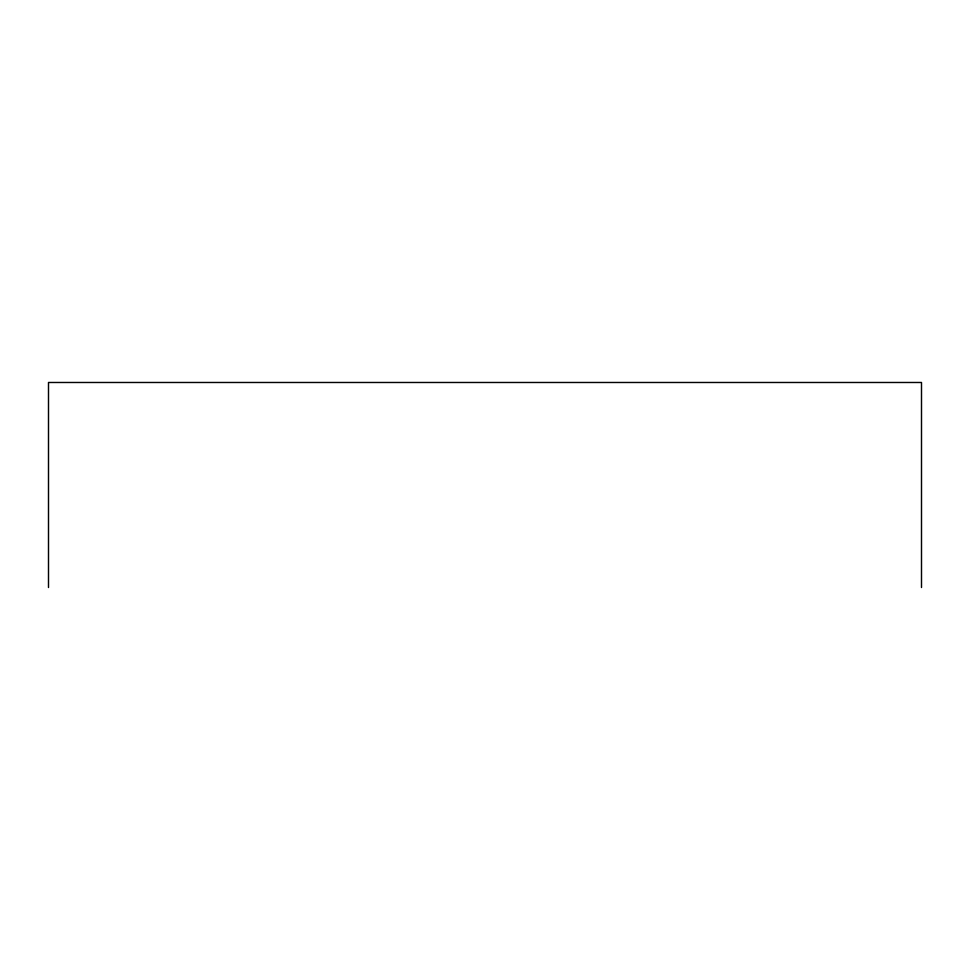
<?xml version="1.0" encoding="UTF-8"?>
<svg xmlns="http://www.w3.org/2000/svg" width="970" height="970" viewBox="0 0 970 970"><rect width="100%" height="100%" fill="white"/><g stroke="black" fill="none" stroke-linecap="round" stroke-linejoin="round"><path stroke-width="1.45" d="M921.5 587.517L921.5 382.483L48.5 382.483L48.5 587.517"/></g></svg>
